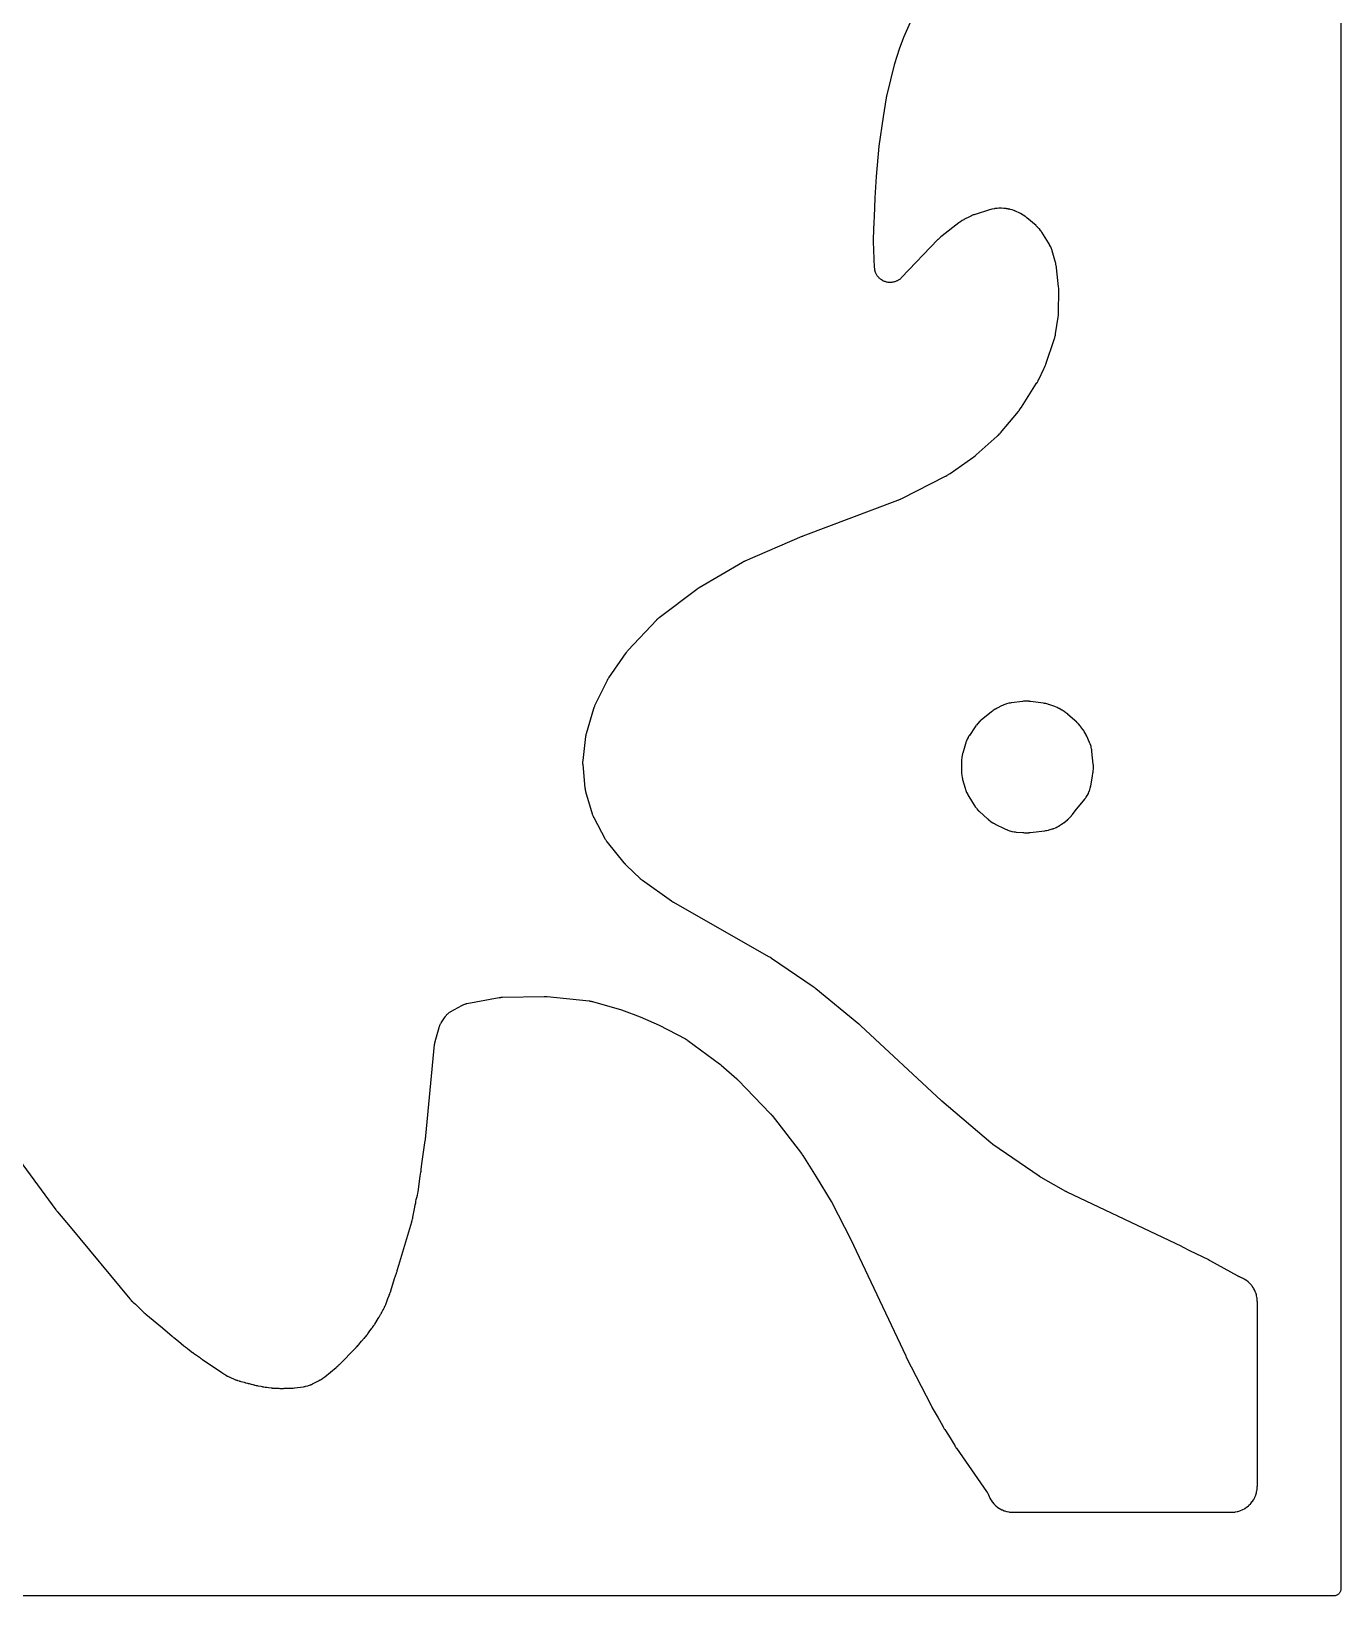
# Model space of a CAD drawing. Header units: millimetres. Extents: x 0 to 300, y 0 to 300.
# Drawn here: x 174.4 to 300, y -0.1 to 150 of the extents above; entities that cross this region are included whole.
import ezdxf

# ---------------------------------------------------------------- set-up
doc = ezdxf.new("R2010")
doc.units = ezdxf.units.MM
doc.layers.add('CUT', color=7, linetype='CONTINUOUS')

msp = doc.modelspace()

# ---------------------------------------------------------------- linework, layer by layer
at = {"layer": 'CUT'}
for points in [[(300.0266, 298.5625), (300.0266, 1.4375), (300.0266, 0.5522), (300.023, 0.4788), (300.0143, 0.4206), (300.0001, 0.3635), (299.9802, 0.3082), (299.9551, 0.255), (299.9249, 0.2046), (299.8898, 0.1573), (299.8503, 0.1137), (299.8068, 0.0743), (299.7595, 0.0392), (299.7091, 0.009), (299.6559, -0.0162), (299.6005, -0.036), (299.5435, -0.0503), (299.4853, -0.0589), (299.4119, -0.0625), (298.5266, -0.0625), (1.4375, -0.0625)], [(165.472, 52.3058), (176.7599, 36.954), (176.7601, 36.9538), (176.7651, 36.9471), (176.8001, 36.9008), (176.8056, 36.8937), (176.8501, 36.8367), (176.8556, 36.8298), (176.8613, 36.8227), (176.863, 36.8206), (176.901, 36.7733), (176.9073, 36.7655), (178.1204, 35.3055), (183.8379, 28.4217), (183.8461, 28.412), (183.9001, 28.3497), (183.9085, 28.3402), (183.9237, 28.3234), (183.9249, 28.322), (183.933, 28.3129), (183.965, 28.2774), (183.9818, 28.2596), (184.0929, 28.146), (184.1104, 28.1289), (184.1452, 28.0961), (184.1541, 28.0879), (184.2131, 28.0346), (184.2223, 28.0265), (184.3779, 27.8914), (185.1655, 27.1358), (185.1735, 27.1282), (185.2303, 27.0757), (185.2391, 27.0677), (185.3112, 27.0037), (185.32, 26.996), (185.3779, 26.9465), (185.3875, 26.9385), (186.9752, 25.6386), (187.9012, 24.8353), (187.9074, 24.83), (187.9509, 24.7933), (187.9577, 24.7877), (188.0126, 24.7428), (188.0193, 24.7374), (188.0631, 24.7025), (188.0704, 24.6968), (188.5137, 24.3551), (189.0456, 23.8998), (189.0571, 23.8902), (189.1329, 23.8286), (189.1446, 23.8192), (189.2416, 23.7443), (189.2537, 23.7352), (189.3324, 23.6775), (189.3446, 23.6687), (189.3455, 23.6682), (189.5871, 23.5001), (189.8724, 23.2665), (189.8829, 23.2581), (189.9515, 23.2044), (189.9622, 23.1963), (190.0498, 23.1308), (190.0606, 23.1229), (190.1316, 23.0724), (190.1426, 23.0647), (190.5263, 22.8041), (190.6132, 22.7371), (190.6206, 22.7315), (190.6725, 22.6928), (190.6806, 22.6869), (190.7461, 22.6397), (190.7541, 22.634), (190.8065, 22.5975), (190.8151, 22.5916), (192.6788, 21.342), (192.8776, 21.207), (192.8894, 21.1991), (192.9666, 21.1493), (192.9785, 21.1418), (193.0256, 21.113), (193.0501, 21.0988), (193.211, 21.0103), (193.2361, 20.9973), (193.2857, 20.973), (193.2985, 20.967), (193.3819, 20.9285), (193.3948, 20.9228), (194.0026, 20.6599), (194.0145, 20.6549), (194.0921, 20.6233), (194.1041, 20.6186), (194.1512, 20.6006), (194.1754, 20.5919), (194.3343, 20.5389), (194.3589, 20.5312), (194.4073, 20.5173), (194.4197, 20.5139), (194.5008, 20.4926), (194.5133, 20.4894), (194.816, 20.4165), (194.8224, 20.4142), (194.8986, 20.3879), (194.9104, 20.3839), (194.9565, 20.369), (194.9803, 20.3619), (195.1357, 20.3187), (195.1598, 20.3126), (195.207, 20.3016), (195.2191, 20.2989), (195.298, 20.2821), (195.3102, 20.2797), (195.4964, 20.2443), (195.6455, 20.1945), (195.6574, 20.1907), (195.7351, 20.1666), (195.7471, 20.163), (195.7942, 20.1494), (195.8184, 20.143), (195.9765, 20.1046), (196.0009, 20.0992), (196.0489, 20.0896), (196.0612, 20.0873), (196.1414, 20.0731), (196.1537, 20.071), (196.4295, 20.0279), (196.5262, 20.0047), (196.5367, 20.0022), (196.6103, 19.9859), (196.6213, 19.9835), (196.6698, 19.9737), (196.6933, 19.9695), (196.8399, 19.9458), (196.8626, 19.9426), (196.9021, 19.9378), (196.9129, 19.9366), (196.987, 19.9289), (196.9991, 19.9277), (197.1543, 19.9147), (197.4117, 19.8745), (197.4226, 19.8729), (197.4987, 19.8625), (197.5101, 19.861), (197.5601, 19.8551), (197.5843, 19.8528), (197.7352, 19.8411), (197.7585, 19.8398), (197.799, 19.8382), (197.81, 19.8379), (197.886, 19.8364), (197.8983, 19.8363), (198.0899, 19.8364), (198.1335, 19.8328), (198.1467, 19.8318), (198.2323, 19.8266), (198.2455, 19.8259), (198.297, 19.8239), (198.3234, 19.8234), (198.4949, 19.8242), (198.5213, 19.8249), (198.5728, 19.8274), (198.586, 19.8282), (198.6716, 19.8342), (198.6847, 19.8353), (198.7019, 19.8369), (199.1621, 19.8373), (199.1828, 19.8376), (199.3164, 19.8423), (199.337, 19.8434), (199.5044, 19.8551), (199.5249, 19.8568), (199.6579, 19.8707), (199.6784, 19.8732), (200.4855, 19.9854), (200.5015, 19.9878), (200.6053, 20.0051), (200.6212, 20.008), (200.6833, 20.0201), (200.7149, 20.0271), (200.916, 20.0776), (200.9779, 20.0967), (201.1724, 20.1686), (201.2025, 20.1807), (201.2605, 20.2057), (201.2753, 20.2124), (201.3707, 20.2567), (201.3853, 20.2637), (201.9384, 20.5391), (201.9533, 20.5468), (202.0497, 20.5982), (202.0644, 20.6063), (202.1214, 20.6388), (202.1501, 20.6562), (202.3335, 20.7747), (202.3612, 20.7938), (202.377, 20.8054), (202.3977, 20.8196), (202.4515, 20.8589), (202.4651, 20.8691), (202.5528, 20.9371), (202.5662, 20.9478), (203.63, 21.8221), (203.6303, 21.8224), (203.6423, 21.8325), (203.7192, 21.8991), (203.7309, 21.9095), (203.8251, 21.9956), (203.8365, 22.0063), (203.9098, 22.0769), (203.921, 22.0879), (205.5377, 23.727), (205.552, 23.7421), (205.5558, 23.7462), (205.5668, 23.7573), (205.5769, 23.7678), (205.6418, 23.8369), (205.6516, 23.8477), (205.731, 23.9364), (205.7406, 23.9474), (205.802, 24.0196), (205.8114, 24.0308), (206.0617, 24.3397), (206.3447, 24.637), (206.3554, 24.6486), (206.4243, 24.7249), (206.4347, 24.7367), (206.4749, 24.7836), (206.4948, 24.8082), (206.62, 24.971), (206.6386, 24.9966), (206.6735, 25.0474), (206.6823, 25.0606), (206.7383, 25.1468), (206.7468, 25.1601), (206.8096, 25.2626), (207.0713, 25.5855), (207.0726, 25.5872), (207.0792, 25.5955), (207.1251, 25.6542), (207.1318, 25.663), (207.1612, 25.702), (207.1749, 25.7211), (207.2584, 25.8416), (207.271, 25.8605), (207.2921, 25.8936), (207.2977, 25.9026), (207.3362, 25.9654), (207.3423, 25.9756), (207.6631, 26.523), (207.6668, 26.5279), (207.6766, 26.5415), (207.7392, 26.6306), (207.7486, 26.6444), (207.7846, 26.699), (207.8023, 26.7274), (207.9119, 26.9154), (207.928, 26.9448), (207.9577, 27.003), (207.9651, 27.018), (208.0119, 27.1163), (208.0153, 27.1237), (208.1652, 27.3796), (208.1727, 27.3927), (208.2199, 27.4781), (208.227, 27.4913), (208.2541, 27.5434), (208.2673, 27.5703), (208.2711, 27.5787), (208.2812, 27.5993), (208.3623, 27.7766), (208.3741, 27.8042), (208.3957, 27.8587), (208.4011, 27.8727), (208.4349, 27.9642), (208.4399, 27.9783), (208.5975, 28.4402), (208.7328, 28.7463), (208.7398, 28.7629), (208.7841, 28.8719), (208.7907, 28.8888), (208.8422, 29.0272), (208.8482, 29.0442), (208.8859, 29.1557), (208.8914, 29.1729), (209.2576, 30.3755), (209.4322, 30.8873), (209.4352, 30.8962), (209.4554, 30.9588), (209.4585, 30.9685), (209.4824, 31.047), (209.4852, 31.0565), (209.5031, 31.1188), (209.5059, 31.1291), (209.6439, 31.6439), (210.9096, 35.8004), (210.9146, 35.8178), (210.9456, 35.9317), (210.9501, 35.9493), (210.9846, 36.0933), (210.9885, 36.1111), (211.0125, 36.2266), (211.0159, 36.2444), (211.1866, 37.2125), (211.2377, 37.4207), (211.2407, 37.4337), (211.2595, 37.5186), (211.2623, 37.5317), (211.2835, 37.6387), (211.286, 37.6519), (211.301, 37.7375), (211.3032, 37.7507), (211.3339, 37.9523), (211.4084, 38.2305), (211.4129, 38.2483), (211.4403, 38.3646), (211.4442, 38.3825), (211.4741, 38.5294), (211.4775, 38.5475), (211.4976, 38.6652), (211.5005, 38.6833), (211.5005, 38.6834), (211.7115, 40.1891), (211.7795, 40.5748), (211.7809, 40.5834), (211.7906, 40.6433), (211.792, 40.6525), (211.8029, 40.7274), (211.8041, 40.7365), (211.8118, 40.7957), (211.813, 40.8055), (211.877, 41.3707), (212.1256, 43.1444), (212.1931, 43.5875), (212.1945, 43.597), (212.2035, 43.6632), (212.2048, 43.6734), (212.2146, 43.7562), (212.2158, 43.7662), (212.2224, 43.8317), (212.2234, 43.8424), (212.2234, 43.8426), (212.2296, 43.8869), (212.2304, 43.893), (212.236, 43.9357), (212.2368, 43.9423), (212.2431, 43.9956), (212.2438, 44.002), (212.2484, 44.0442), (212.2491, 44.0511), (213.086, 52.7965), (213.087, 52.8066), (213.0887, 52.8222), (213.0918, 52.848), (213.0965, 52.8825), (213.1012, 52.913), (213.1054, 52.9372), (213.1079, 52.951), (213.1088, 52.9562), (213.1149, 52.9859), (213.1296, 53.0519), (213.1393, 53.0912), (213.1429, 53.1044), (213.1456, 53.1142), (213.5251, 54.4567), (213.5282, 54.4676), (213.5326, 54.4822), (213.5465, 54.5252), (213.5641, 54.5753), (213.5933, 54.648), (213.6245, 54.717), (213.6603, 54.7875), (213.6872, 54.8354), (213.7108, 54.8748), (213.7188, 54.8874), (213.7249, 54.8969), (214.0957, 55.4669), (214.1207, 55.5033), (214.168, 55.5687), (214.2202, 55.634), (214.2413, 55.6581), (214.3027, 55.7215), (214.3455, 55.7616), (214.4127, 55.8187), (214.4593, 55.8544), (214.5318, 55.9046), (214.6004, 55.9473), (214.6384, 55.9697), (215.7012, 56.561), (215.7119, 56.5669), (215.7264, 56.5747), (215.7698, 56.5966), (215.8215, 56.6209), (215.8993, 56.6532), (215.9761, 56.6809), (216.0574, 56.706), (216.1145, 56.7207), (216.1627, 56.7317), (216.1785, 56.7349), (216.1904, 56.7372), (219.2966, 57.3133), (219.3057, 57.3149), (219.3198, 57.3174), (219.3432, 57.3212), (219.3745, 57.3258), (219.4025, 57.3295), (219.4247, 57.3321), (219.4374, 57.3335), (219.4421, 57.3339), (219.4697, 57.3363), (219.5311, 57.3407), (219.568, 57.3425), (219.5804, 57.3429), (219.5897, 57.3431), (223.5985, 57.4206), (223.6124, 57.4208), (223.6447, 57.4209), (223.6586, 57.4209), (223.6755, 57.4207), (223.6894, 57.4204), (223.7217, 57.4196), (223.7356, 57.4191), (223.7515, 57.4184), (223.7653, 57.4177), (223.7976, 57.4158), (223.8114, 57.4149), (223.8283, 57.4137), (223.8421, 57.4126), (223.8743, 57.4097), (223.8881, 57.4084), (227.9208, 56.988), (227.9232, 56.9877), (227.9362, 56.9862), (227.9523, 56.9843), (227.9704, 56.9819), (228.0037, 56.9771), (228.0332, 56.9724), (228.0566, 56.9683), (228.0699, 56.9658), (228.0748, 56.9648), (228.1036, 56.9588), (228.1672, 56.9443), (228.2052, 56.9348), (228.2179, 56.9313), (228.2273, 56.9287), (231.0176, 56.1329), (231.8009, 55.8466), (232.1407, 55.7225), (232.5577, 55.5701), (232.8262, 55.472), (234.6305, 54.6731), (237.1499, 53.3408), (237.1559, 53.3376), (237.1697, 53.3301), (237.1723, 53.3287), (237.1988, 53.3138), (237.2515, 53.2828), (237.2694, 53.2719), (237.2938, 53.256), (237.3577, 53.2126), (237.3848, 53.1935), (240.4352, 50.9515), (240.4429, 50.9458), (240.4612, 50.932), (240.4691, 50.926), (240.4786, 50.9187), (240.4864, 50.9127), (240.5044, 50.8985), (240.5121, 50.8924), (240.5209, 50.8853), (240.5285, 50.8791), (240.5463, 50.8645), (240.5538, 50.8582), (240.563, 50.8505), (240.5705, 50.8441), (240.5879, 50.8291), (240.5953, 50.8227), (242.0839, 49.5137), (242.0907, 49.5076), (242.1065, 49.4934), (242.1133, 49.4873), (242.1215, 49.4798), (242.1282, 49.4736), (242.1283, 49.4734), (242.1324, 49.4696), (242.1401, 49.4623), (242.1467, 49.4559), (242.162, 49.441), (242.1685, 49.4346), (242.1765, 49.4267), (242.1829, 49.4202), (242.198, 49.405), (242.2044, 49.3984), (245.2949, 46.201), (245.3036, 46.1918), (245.3238, 46.1703), (245.3324, 46.1611), (245.3428, 46.1497), (245.3512, 46.1403), (245.3708, 46.1182), (245.3791, 46.1087), (245.3886, 46.0977), (245.3968, 46.0881), (245.4158, 46.0655), (245.4238, 46.0558), (245.4336, 46.0438), (245.4415, 46.034), (245.4598, 46.0109), (245.4676, 46.0009), (248.2807, 42.3465), (248.2874, 42.3376), (248.3031, 42.3167), (248.3098, 42.3077), (248.3178, 42.2967), (248.3244, 42.2876), (248.3395, 42.2664), (248.3459, 42.2572), (248.3533, 42.2466), (248.3596, 42.2374), (248.3742, 42.2158), (248.3804, 42.2065), (248.3879, 42.1951), (248.394, 42.1857), (248.408, 42.1637), (248.414, 42.1542), (249.6865, 40.1093), (251.1504, 37.7548), (251.1553, 37.7469), (251.1666, 37.7283), (251.1714, 37.7203), (251.1771, 37.7106), (251.1818, 37.7026), (251.1927, 37.6839), (251.1973, 37.6758), (251.2026, 37.6665), (251.2071, 37.6584), (251.2176, 37.6394), (251.222, 37.6313), (251.2274, 37.6213), (251.2318, 37.6131), (251.2419, 37.5939), (251.2461, 37.5856), (252.9991, 34.1657), (258.2929, 22.9395), (258.2948, 22.9354), (258.3085, 22.9069), (258.3106, 22.9025), (258.328, 22.8671), (258.3301, 22.8628), (258.3441, 22.835), (258.3464, 22.8305), (260.7272, 18.1758), (260.7313, 18.1679), (260.76, 18.1138), (260.7645, 18.1055), (260.8013, 18.0386), (260.8058, 18.0305), (260.8357, 17.9781), (260.8407, 17.9696), (261.4125, 17.0051), (261.8089, 16.2519), (261.817, 16.2369), (261.8712, 16.1406), (261.8798, 16.1259), (261.9513, 16.007), (261.9602, 15.9926), (262.0198, 15.8995), (262.0292, 15.8853), (262.3942, 15.3493), (262.9972, 14.3322), (263.0026, 14.3232), (263.0409, 14.261), (263.0469, 14.2515), (263.0961, 14.175), (263.1022, 14.1658), (263.1422, 14.106), (263.1488, 14.0963), (266.0522, 9.9375), (266.0585, 9.9283), (266.067, 9.9159), (266.0911, 9.8784), (266.1184, 9.8337), (266.1557, 9.7661), (266.1948, 9.6875), (266.2185, 9.636), (266.2232, 9.6247), (266.2274, 9.6146), (266.2298, 9.6088), (266.2354, 9.5954), (266.2376, 9.5903), (266.2463, 9.5696), (266.2544, 9.5496), (266.2605, 9.5348), (266.272, 9.5083), (266.2745, 9.5029), (266.2767, 9.4974), (266.2874, 9.4743), (266.3361, 9.362), (266.3617, 9.3099), (266.4507, 9.1493), (266.4812, 9.0999), (266.5853, 8.9487), (266.6205, 8.9025), (266.7387, 8.7621), (266.7782, 8.7195), (266.9094, 8.5911), (266.9528, 8.5525), (267.0958, 8.4374), (267.1428, 8.4033), (267.2962, 8.3025), (267.3463, 8.2731), (267.5087, 8.1876), (267.5614, 8.1631), (267.7314, 8.0938), (267.7861, 8.0745), (267.962, 8.0219), (268.0184, 8.008), (268.1985, 7.9727), (268.256, 7.9643), (268.4412, 7.9463), (268.4702, 7.9442), (268.5268, 7.9414), (268.5413, 7.9409), (268.6357, 7.9386), (268.6502, 7.9385), (268.6795, 7.9385), (289.464, 7.9385), (289.4787, 7.9386), (289.5744, 7.941), (289.5891, 7.9415), (289.6465, 7.9444), (289.6759, 7.9465), (289.8637, 7.965), (289.922, 7.9737), (290.1045, 8.01), (290.1617, 8.0243), (290.3398, 8.0783), (290.3952, 8.0982), (290.5672, 8.1694), (290.6204, 8.1946), (290.7846, 8.2823), (290.8351, 8.3126), (290.9899, 8.416), (291.0372, 8.4511), (291.1811, 8.5692), (291.2247, 8.6087), (291.3563, 8.7403), (291.3959, 8.784), (291.514, 8.9279), (291.549, 8.9752), (291.6525, 9.1299), (291.6827, 9.1804), (291.7705, 9.3446), (291.7957, 9.3978), (291.8669, 9.5698), (291.8867, 9.6253), (291.9408, 9.8034), (291.9551, 9.8605), (291.9914, 10.0431), (292, 10.1013), (292.0185, 10.2891), (292.0207, 10.3185), (292.0235, 10.3759), (292.0241, 10.3907), (292.0264, 10.4863), (292.0266, 10.5011), (292.0266, 28.0175), (292.0266, 28.0798), (292.0264, 28.095), (292.0239, 28.1934), (292.0233, 28.2085), (292.0204, 28.2676), (292.0181, 28.2978), (291.9985, 28.4909), (291.9894, 28.5508), (291.951, 28.7383), (291.9358, 28.797), (291.8787, 28.9797), (291.8577, 29.0365), (291.7825, 29.2125), (291.7559, 29.267), (291.6633, 29.4345), (291.6314, 29.486), (291.5223, 29.6434), (291.4854, 29.6913), (291.3611, 29.8369), (291.3194, 29.8809), (291.1811, 30.0132), (291.1352, 30.0528), (290.9842, 30.1705), (290.9346, 30.2053), (290.7725, 30.3071), (290.7197, 30.3367), (290.5458, 30.4229), (290.5183, 30.4356), (290.4587, 30.4615), (290.4505, 30.465), (290.3929, 30.489), (290.3846, 30.4924), (290.3528, 30.505), (290.3412, 30.5098), (290.3109, 30.5223), (290.298, 30.5278), (290.2916, 30.5306), (290.2612, 30.5444), (290.1942, 30.5765), (290.1545, 30.5967), (290.1413, 30.6039), (290.1315, 30.6092), (287.571, 32.0349), (287.5634, 32.0391), (287.5102, 32.0677), (287.502, 32.072), (287.4352, 32.1066), (287.4271, 32.1108), (287.3739, 32.1373), (287.3651, 32.1416), (285.5556, 33.0082), (284.9372, 33.3409), (284.931, 33.3442), (284.8874, 33.3669), (284.8807, 33.3704), (284.826, 33.3981), (284.8194, 33.4015), (284.7759, 33.4228), (284.7687, 33.4263), (273.792, 38.6419), (273.7861, 38.6447), (273.7722, 38.6514), (273.7663, 38.6543), (273.7522, 38.6613), (273.7449, 38.6649), (273.7281, 38.6734), (273.7208, 38.6771), (273.7125, 38.6814), (273.7053, 38.6852), (273.6885, 38.694), (273.6814, 38.6978), (273.6777, 38.6998), (273.6693, 38.7044), (273.6497, 38.7153), (273.6413, 38.7199), (271.2762, 40.0603), (271.2676, 40.0652), (271.2477, 40.0768), (271.2392, 40.0818), (271.229, 40.0879), (271.2206, 40.0929), (271.2011, 40.1049), (271.1927, 40.11), (271.1831, 40.116), (271.1748, 40.1213), (271.1555, 40.1337), (271.1473, 40.139), (271.1372, 40.1456), (271.129, 40.1511), (271.11, 40.1639), (271.1019, 40.1694), (266.6539, 43.2324), (266.6445, 43.2389), (266.6228, 43.2544), (266.6135, 43.261), (266.6022, 43.2692), (266.593, 43.276), (266.5716, 43.292), (266.5625, 43.2989), (266.552, 43.3069), (266.543, 43.3139), (266.522, 43.3304), (266.5131, 43.3375), (266.5022, 43.3463), (266.4934, 43.3535), (266.4728, 43.3705), (266.4641, 43.3779), (261.7596, 47.3782), (261.7493, 47.3871), (261.7386, 47.3964), (261.735, 47.3995), (261.7263, 47.4071), (261.7226, 47.4104), (261.7183, 47.4142), (261.7146, 47.4175), (261.7059, 47.4252), (261.7027, 47.4281), (261.6958, 47.4344), (261.6859, 47.4434), (261.6816, 47.4474), (253.9713, 54.6127), (253.965, 54.6185), (253.9207, 54.6586), (253.9138, 54.6647), (253.8577, 54.7137), (253.8509, 54.7197), (253.806, 54.7578), (253.7986, 54.764), (249.6814, 58.1479), (249.6709, 58.1563), (249.6023, 58.2102), (249.5917, 58.2184), (249.504, 58.2841), (249.4932, 58.292), (249.4222, 58.3428), (249.4112, 58.3504), (245.4213, 61.0709), (245.4111, 61.0777), (245.3444, 61.1213), (245.334, 61.1279), (245.2491, 61.1809), (245.2386, 61.1872), (245.1701, 61.228), (245.1595, 61.2342), (236.0312, 66.4204), (236.0213, 66.4261), (235.9984, 66.4395), (235.9886, 66.4454), (235.9766, 66.4525), (235.9669, 66.4585), (235.9443, 66.4725), (235.9346, 66.4786), (235.9235, 66.4857), (235.9139, 66.4919), (235.8916, 66.5065), (235.8821, 66.5128), (235.8705, 66.5206), (235.8611, 66.527), (235.8392, 66.5422), (235.8298, 66.5487), (233.0474, 68.5273), (233.0419, 68.5312), (233.029, 68.5405), (233.0266, 68.5423), (233.002, 68.5608), (232.9533, 68.5988), (232.9368, 68.6121), (232.9145, 68.6314), (232.8563, 68.6834), (232.8318, 68.7062), (231.4785, 70.0107), (231.4686, 70.0204), (231.4456, 70.0433), (231.4358, 70.0532), (231.4242, 70.0651), (231.4147, 70.075), (231.3926, 70.0983), (231.3833, 70.1084), (231.3725, 70.1201), (231.3633, 70.1303), (231.3419, 70.1544), (231.3328, 70.1648), (231.3218, 70.1775), (231.3129, 70.188), (231.2922, 70.2127), (231.2834, 70.2234), (229.6756, 72.2079), (229.669, 72.2162), (229.6587, 72.2291), (229.6421, 72.2508), (229.6203, 72.2801), (229.6014, 72.3066), (229.5868, 72.3278), (229.5786, 72.34), (229.5755, 72.3446), (229.5583, 72.3715), (229.5212, 72.432), (229.4998, 72.4687), (229.4928, 72.4813), (229.4878, 72.4907), (228.3863, 74.5473), (228.3808, 74.5576), (228.3736, 74.5716), (228.3532, 74.6135), (228.321, 74.6843), (228.3073, 74.7159), (228.2949, 74.748), (228.2683, 74.8211), (228.2535, 74.8653), (228.2489, 74.8804), (228.2455, 74.8916), (227.6111, 77.0625), (227.6081, 77.0728), (227.6037, 77.0886), (227.5968, 77.115), (227.588, 77.1504), (227.5808, 77.182), (227.5755, 77.2072), (227.5726, 77.2216), (227.5716, 77.227), (227.5662, 77.2583), (227.5552, 77.3284), (227.5497, 77.3705), (227.5482, 77.3847), (227.5471, 77.3953), (227.3295, 79.6666), (227.3285, 79.6784), (227.3271, 79.6944), (227.3245, 79.7418), (227.3221, 79.821), (227.3218, 79.856), (227.3228, 79.891), (227.3268, 79.9702), (227.3304, 80.0175), (227.332, 80.0335), (227.3333, 80.0453), (227.6014, 82.3528), (227.6026, 82.3623), (227.6045, 82.3771), (227.6079, 82.4015), (227.613, 82.4342), (227.618, 82.4631), (227.6223, 82.486), (227.6248, 82.4991), (227.6258, 82.5039), (227.632, 82.5321), (227.6469, 82.5945), (227.6565, 82.6317), (227.6601, 82.6442), (227.6628, 82.6535), (228.3642, 85.0334), (228.3669, 85.0424), (228.3712, 85.0565), (228.3786, 85.0796), (228.389, 85.1106), (228.3987, 85.1378), (228.4067, 85.1594), (228.4114, 85.1717), (228.4131, 85.1762), (228.4239, 85.2026), (228.4487, 85.2608), (228.4642, 85.2953), (228.4698, 85.3069), (228.4739, 85.3155), (229.664, 87.7469), (229.6671, 87.753), (229.6742, 87.7673), (229.6755, 87.7699), (229.6899, 87.7973), (229.7196, 87.8516), (229.7301, 87.8701), (229.7455, 87.8954), (229.7876, 87.9614), (229.8062, 87.9894), (231.455, 90.3757), (231.4589, 90.3812), (231.468, 90.3942), (231.4697, 90.3966), (231.4877, 90.4212), (231.5248, 90.47), (231.5377, 90.4866), (231.5565, 90.509), (231.6073, 90.5675), (231.6296, 90.5922), (234.3975, 93.5479), (234.4041, 93.555), (234.4146, 93.5659), (234.432, 93.5836), (234.4555, 93.6068), (234.4768, 93.6272), (234.494, 93.6431), (234.5039, 93.6522), (234.5076, 93.6555), (234.5295, 93.6745), (234.5788, 93.7161), (234.6089, 93.7404), (234.6193, 93.7483), (234.6269, 93.7542), (238.2495, 96.4868), (238.26, 96.4946), (238.2846, 96.5127), (238.2952, 96.5203), (238.3083, 96.5296), (238.319, 96.5371), (238.3441, 96.5544), (238.355, 96.5617), (238.3675, 96.5701), (238.3784, 96.5772), (238.4041, 96.5938), (238.4151, 96.6008), (238.4287, 96.6093), (238.4398, 96.6162), (238.4659, 96.632), (238.4772, 96.6387), (242.6264, 99.0694), (242.6383, 99.0763), (242.6664, 99.0922), (242.6784, 99.0989), (242.6932, 99.1069), (242.7054, 99.1134), (242.7339, 99.1284), (242.7461, 99.1347), (242.7603, 99.1419), (242.7726, 99.148), (242.8016, 99.1621), (242.8141, 99.1681), (242.8293, 99.1752), (242.8419, 99.181), (242.8712, 99.1942), (242.8839, 99.1998), (248.3525, 101.5587), (248.3658, 101.5644), (248.3797, 101.5702), (248.3843, 101.5722), (248.3957, 101.5768), (248.4006, 101.5788), (248.4062, 101.5811), (248.4111, 101.5831), (248.4225, 101.5877), (248.4268, 101.5894), (248.4361, 101.593), (248.4494, 101.5981), (248.4552, 101.6003), (257.5377, 105.023), (257.5531, 105.029), (257.6529, 105.0698), (257.6682, 105.0763), (257.792, 105.1309), (257.8071, 105.1379), (257.9045, 105.1841), (257.9193, 105.1914), (262.1082, 107.3244), (262.1267, 107.3342), (262.2456, 107.4), (262.2637, 107.4105), (262.4099, 107.4983), (262.4277, 107.5093), (262.5417, 107.5833), (262.559, 107.595), (264.7166, 109.1044), (264.7304, 109.1144), (264.8196, 109.1806), (264.8331, 109.191), (264.9426, 109.2773), (264.9559, 109.288), (265.0411, 109.3592), (265.0541, 109.3704), (267.066, 111.1507), (267.0741, 111.1579), (267.1296, 111.2088), (267.1378, 111.2165), (267.1736, 111.2506), (267.1905, 111.2674), (267.2938, 111.3739), (267.3095, 111.3907), (267.336, 111.4202), (267.3432, 111.4283), (267.392, 111.4846), (267.3998, 111.4939), (269.1045, 113.5439), (269.1166, 113.5591), (269.1939, 113.6584), (269.2055, 113.6738), (269.2984, 113.8015), (269.3096, 113.8173), (269.3803, 113.9214), (269.3909, 113.9376), (270.8482, 116.2389), (270.8568, 116.2529), (270.9113, 116.3444), (270.9195, 116.3585), (270.9847, 116.4752), (270.9925, 116.4896), (271.0419, 116.5839), (271.0493, 116.5985), (271.5486, 117.6183), (271.5567, 117.6354), (271.6072, 117.7475), (271.6147, 117.7649), (271.6737, 117.9075), (271.6807, 117.9251), (271.7241, 118.0402), (271.7305, 118.058), (272.5435, 120.4384), (272.5477, 120.4512), (272.5741, 120.5345), (272.578, 120.5474), (272.5927, 120.5979), (272.5997, 120.6239), (272.6411, 120.7937), (272.6469, 120.82), (272.6571, 120.8716), (272.6596, 120.8848), (272.6745, 120.971), (272.6767, 120.9842), (272.9183, 122.5861), (272.921, 122.6068), (272.9366, 122.7416), (272.9386, 122.7624), (272.9522, 122.932), (272.9535, 122.9529), (272.9597, 123.0884), (272.9603, 123.1093), (272.9806, 125.0507), (272.9805, 125.0685), (272.9783, 125.1841), (272.9777, 125.2019), (272.9706, 125.3468), (272.9695, 125.3645), (272.9604, 125.4798), (272.9588, 125.4975), (272.763, 127.3009), (272.7614, 127.3139), (272.7504, 127.3983), (272.7486, 127.4113), (272.7408, 127.4619), (272.7363, 127.4877), (272.7032, 127.6547), (272.6976, 127.6803), (272.6854, 127.7301), (272.6822, 127.7428), (272.6602, 127.825), (272.6567, 127.8377), (272.333, 128.9513), (272.3289, 128.9649), (272.301, 129.0531), (272.2965, 129.0666), (272.2785, 129.1192), (272.2686, 129.1459), (272.2014, 129.3154), (272.1779, 129.3672), (272.0949, 129.5296), (272.0813, 129.5546), (272.0537, 129.6029), (272.0465, 129.6151), (271.9987, 129.6943), (271.9912, 129.7064), (271.3471, 130.7169), (271.3391, 130.729), (271.2865, 130.8074), (271.2782, 130.8193), (271.2455, 130.8656), (271.2281, 130.8889), (271.1134, 131.0355), (271.0754, 131.0794), (270.947, 131.2142), (270.9264, 131.2348), (270.8854, 131.2739), (270.8747, 131.2838), (270.8048, 131.3472), (270.794, 131.3569), (269.9253, 132.1078), (269.9144, 132.117), (269.8428, 132.176), (269.8317, 132.1849), (269.7879, 132.2193), (269.765, 132.2364), (269.6159, 132.3423), (269.5679, 132.3731), (269.4094, 132.4644), (269.3843, 132.478), (269.3348, 132.5035), (269.322, 132.5099), (269.2385, 132.5503), (269.2256, 132.5564), (268.8339, 132.7348), (268.8222, 132.74), (268.7457, 132.7729), (268.7339, 132.7778), (268.6875, 132.7966), (268.6635, 132.8057), (268.5088, 132.8608), (268.4599, 132.8759), (268.3011, 132.9176), (268.2762, 132.9236), (268.2272, 132.9342), (268.2147, 132.9368), (268.133, 132.9527), (268.1204, 132.955), (267.9523, 132.9841), (267.9349, 132.9868), (267.8216, 133.003), (267.8041, 133.0053), (267.7358, 133.013), (267.7007, 133.0159), (267.4722, 133.0282), (267.437, 133.0291), (267.3683, 133.0287), (267.3507, 133.0284), (267.2363, 133.0245), (267.2187, 133.0236), (267.0668, 133.0139), (267.0487, 133.0125), (266.9308, 133.0014), (266.9127, 132.9994), (266.8421, 132.9906), (266.8061, 132.9849), (266.5735, 132.9414), (266.5379, 132.9336), (266.469, 132.9163), (266.4514, 132.9116), (266.3375, 132.8793), (266.32, 132.874), (264.9484, 132.4397), (264.9364, 132.4357), (264.8591, 132.4094), (264.8472, 132.4053), (264.8011, 132.3885), (264.7776, 132.3794), (264.6266, 132.3173), (264.6036, 132.3072), (264.559, 132.2866), (264.5476, 132.2813), (264.4742, 132.2455), (264.463, 132.2399), (263.8667, 131.9338), (263.8543, 131.9273), (263.7746, 131.8839), (263.7624, 131.8771), (263.7151, 131.85), (263.6912, 131.8355), (263.5382, 131.7381), (263.515, 131.7225), (263.4705, 131.6911), (263.4591, 131.6829), (263.3862, 131.6289), (263.3751, 131.6205), (261.7944, 130.3927), (261.7773, 130.3788), (261.6674, 130.2868), (261.6507, 130.2723), (261.5172, 130.1519), (261.5011, 130.1368), (261.3983, 130.037), (261.3827, 130.0213), (257.8997, 126.3807), (257.8687, 126.3499), (257.8106, 126.2947), (257.7443, 126.2377), (257.6984, 126.202), (257.6269, 126.1517), (257.5777, 126.1205), (257.5017, 126.0774), (257.4497, 126.0512), (257.3698, 126.0156), (257.3156, 125.9946), (257.2326, 125.9669), (257.1766, 125.9513), (257.0914, 125.9318), (257.0341, 125.9216), (256.9474, 125.9105), (256.8893, 125.906), (256.802, 125.9033), (256.7438, 125.9044), (256.6565, 125.9103), (256.5987, 125.917), (256.5125, 125.9313), (256.4556, 125.9436), (256.3712, 125.9662), (256.3157, 125.984), (256.2339, 126.0147), (256.1804, 126.0377), (256.1019, 126.0762), (256.051, 126.1044), (255.9766, 126.1503), (255.9286, 126.1832), (255.8591, 126.2362), (255.8145, 126.2736), (255.7504, 126.333), (255.7097, 126.3746), (255.6516, 126.44), (255.6151, 126.4854), (255.5637, 126.556), (255.5318, 126.6047), (255.4875, 126.6801), (255.4604, 126.7316), (255.4236, 126.8109), (255.4017, 126.8648), (255.3728, 126.9473), (255.3562, 127.0031), (255.3354, 127.088), (255.3243, 127.1452), (255.3119, 127.2317), (255.3043, 127.3114), (255.3013, 127.355), (255.1878, 129.8318), (255.2387, 131.1377), (255.2532, 131.5099), (255.2608, 131.7036), (255.2807, 132.2128), (255.3744, 134.0403), (255.4793, 136.0859), (255.7456, 138.9808), (256.1485, 141.7914), (256.4405, 143.6068), (256.4417, 143.6139), (256.4444, 143.6303), (256.4456, 143.6373), (256.4486, 143.654), (256.4502, 143.6626), (256.4539, 143.6827), (256.4556, 143.6912), (256.4575, 143.7011), (256.4593, 143.7097), (256.4634, 143.7298), (256.4652, 143.7383), (256.4662, 143.7427), (256.4685, 143.7528), (256.4739, 143.7764), (256.4762, 143.7865), (257.2336, 146.9178), (257.709, 148.3285), (258.0991, 149.4308), (258.9958, 151.4367)]]:
    msp.add_lwpolyline(points, dxfattribs=at)
msp.add_lwpolyline([(263.6404, 79.9369), (263.6403, 79.9227), (263.6434, 79.0218), (263.6435, 79.0202), (263.6437, 79.0068), (263.6459, 78.9191), (263.6464, 78.9057), (263.649, 78.853), (263.6509, 78.8261), (263.667, 78.654), (263.6745, 78.6006), (263.706, 78.4306), (263.7115, 78.4042), (263.7234, 78.3529), (263.7266, 78.3398), (263.7484, 78.2549), (263.7519, 78.2419), (263.9909, 77.3891), (263.9949, 77.3755), (264.0217, 77.2877), (264.026, 77.2742), (264.0434, 77.2219), (264.0443, 77.2194), (264.0537, 77.1913), (264.0634, 77.1644), (264.1296, 76.9934), (264.1528, 76.9411), (264.235, 76.7772), (264.2484, 76.752), (264.2758, 76.7033), (264.283, 76.6909), (264.3305, 76.611), (264.338, 76.5988), (264.8561, 75.773), (264.8635, 75.7616), (264.912, 75.688), (264.9196, 75.6768), (264.9498, 75.6332), (264.9657, 75.6113), (265.071, 75.4729), (265.1058, 75.4313), (265.2232, 75.3031), (265.242, 75.2835), (265.2795, 75.246), (265.2892, 75.2366), (265.353, 75.1757), (265.3629, 75.1665), (265.368, 75.1618), (266.1461, 74.4526), (266.1473, 74.4515), (266.1578, 74.4422), (266.2264, 74.3825), (266.2371, 74.3734), (266.2792, 74.3385), (266.3012, 74.3212), (266.4445, 74.2132), (266.4907, 74.1816), (266.6434, 74.0874), (266.6676, 74.0733), (266.7155, 74.0468), (266.7278, 74.0402), (266.8084, 73.9979), (266.8209, 73.9916), (267.8642, 73.4758), (267.8766, 73.4699), (267.9579, 73.432), (267.9704, 73.4263), (268.0198, 73.4047), (268.0453, 73.3942), (268.0494, 73.3926), (268.073, 73.383), (268.2422, 73.3186), (268.2958, 73.301), (268.468, 73.2534), (268.523, 73.2409), (268.7013, 73.2093), (268.7292, 73.205), (268.7839, 73.1979), (268.798, 73.1963), (268.8893, 73.1867), (268.9033, 73.1854), (269.5386, 73.1335), (269.5593, 73.1316), (269.5753, 73.1304), (269.6793, 73.1237), (269.6953, 73.1228), (269.7578, 73.1205), (269.7899, 73.1201), (269.9981, 73.1234), (270.0301, 73.1248), (270.0925, 73.1291), (270.1085, 73.1304), (270.2122, 73.1404), (270.2281, 73.1421), (271.623, 73.3139), (271.636, 73.3157), (271.7203, 73.3279), (271.7333, 73.33), (271.7838, 73.3384), (271.8096, 73.3433), (271.9763, 73.3789), (272.0018, 73.3849), (272.0515, 73.3978), (272.0641, 73.4012), (272.1462, 73.4244), (272.1587, 73.4281), (272.3347, 73.4821), (272.3474, 73.4861), (272.4294, 73.5132), (272.442, 73.5176), (272.4909, 73.535), (272.5158, 73.5444), (272.6736, 73.6086), (272.7219, 73.6308), (272.8137, 73.6779), (272.8443, 73.693), (272.8596, 73.7008), (272.9584, 73.753), (272.9735, 73.7612), (273.0318, 73.7942), (273.0612, 73.8119), (273.2489, 73.9327), (273.2772, 73.9521), (273.3314, 73.9915), (273.3452, 74.0018), (273.4335, 74.0701), (273.447, 74.0808), (273.807, 74.3757), (273.8193, 74.3861), (273.8989, 74.455), (273.911, 74.4657), (273.9577, 74.5084), (273.981, 74.5308), (274.1284, 74.6809), (274.1505, 74.7046), (274.1923, 74.752), (274.2028, 74.7643), (274.2702, 74.8451), (274.2805, 74.8577), (274.5622, 75.2144), (275.4676, 76.3479), (275.4768, 76.3597), (275.5352, 76.4366), (275.544, 76.4486), (275.5779, 76.4957), (275.5947, 76.5202), (275.6983, 76.6801), (275.7281, 76.7315), (275.8142, 76.8985), (275.8351, 76.9445), (275.8352, 76.9449), (275.8362, 76.9471), (275.8387, 76.9526), (275.8391, 76.9535), (275.8596, 76.9995), (275.9278, 77.1757), (275.9466, 77.2324), (275.9977, 77.417), (276.0049, 77.446), (276.0177, 77.503), (276.0208, 77.5176), (276.0396, 77.6129), (276.0423, 77.6276), (276.1994, 78.5414), (276.2586, 78.8693), (276.261, 78.8834), (276.2752, 78.9749), (276.2773, 78.989), (276.2845, 79.0441), (276.2876, 79.0725), (276.3028, 79.2544), (276.3049, 79.3114), (276.3028, 79.494), (276.3018, 79.5225), (276.2985, 79.578), (276.2975, 79.5922), (276.2898, 79.6845), (276.2885, 79.6987), (276.159, 80.9106), (276.1571, 80.9261), (276.1438, 81.0264), (276.1415, 81.0418), (276.1319, 81.1018), (276.1262, 81.1324), (276.0846, 81.3276), (276.0684, 81.3877), (276.0068, 81.5775), (275.9964, 81.6068), (275.9747, 81.6636), (275.9689, 81.6781), (275.9302, 81.7716), (275.9241, 81.7859), (275.6586, 82.3838), (275.6521, 82.398), (275.6087, 82.4893), (275.6018, 82.5033), (275.5743, 82.5574), (275.5595, 82.5848), (275.4588, 82.7601), (275.4426, 82.7866), (275.4096, 82.8377), (275.401, 82.8506), (275.3439, 82.9341), (275.335, 82.9469), (275.1318, 83.2283), (275.1224, 83.241), (275.0602, 83.3224), (275.0505, 83.3348), (275.0119, 83.3828), (274.9915, 83.4068), (274.8548, 83.5594), (274.8332, 83.5823), (274.7898, 83.6259), (274.7785, 83.6369), (274.7043, 83.7076), (274.6928, 83.7184), (273.8603, 84.4712), (273.8586, 84.4727), (273.8457, 84.484), (273.7611, 84.5562), (273.7479, 84.5672), (273.6959, 84.6091), (273.6686, 84.6298), (273.4878, 84.7592), (273.4593, 84.7783), (273.4029, 84.814), (273.3883, 84.8229), (273.2926, 84.8797), (273.2777, 84.8882), (273.0056, 85.0393), (272.9946, 85.0453), (272.923, 85.0831), (272.912, 85.0888), (272.8685, 85.1107), (272.8641, 85.1127), (272.8431, 85.1232), (272.8203, 85.134), (272.6706, 85.2011), (272.6474, 85.2109), (272.6016, 85.2292), (272.5898, 85.2337), (272.513, 85.2625), (272.5011, 85.2668), (272.1217, 85.3998), (272.1073, 85.4046), (272.0129, 85.435), (271.9983, 85.4395), (271.9412, 85.4564), (271.9117, 85.4642), (271.719, 85.5105), (271.6891, 85.5168), (271.6306, 85.5278), (271.6156, 85.5304), (271.5177, 85.5461), (271.5026, 85.5483), (271.4968, 85.5491), (270.2545, 85.7162), (270.2414, 85.7178), (270.1565, 85.7273), (270.1434, 85.7287), (270.0922, 85.7333), (270.0659, 85.7351), (269.8975, 85.7428), (269.8449, 85.7429), (269.6764, 85.7359), (269.6501, 85.7342), (269.5989, 85.7298), (269.5858, 85.7286), (269.5008, 85.7194), (269.4878, 85.7179), (268.4244, 85.5795), (268.4076, 85.5771), (268.2981, 85.5596), (268.2813, 85.5567), (268.2159, 85.5444), (268.1825, 85.5371), (267.9705, 85.4845), (267.9053, 85.4644), (267.7005, 85.388), (267.6689, 85.3752), (267.608, 85.3485), (267.5925, 85.3414), (267.4923, 85.294), (267.477, 85.2864), (267.0653, 85.077), (267.0512, 85.0696), (266.9601, 85.0202), (266.9462, 85.0124), (266.8923, 84.9813), (266.8651, 84.9646), (266.6915, 84.8516), (266.6652, 84.8336), (266.615, 84.7969), (266.6022, 84.7873), (266.5201, 84.7241), (266.5076, 84.7142), (265.5333, 83.9211), (265.5219, 83.9116), (265.4489, 83.8491), (265.4377, 83.8394), (265.3948, 83.8007), (265.3733, 83.7804), (265.2388, 83.6469), (265.1989, 83.6032), (265.0782, 83.457), (265.0599, 83.4338), (265.0254, 83.3875), (265.0167, 83.3755), (264.9611, 83.2971), (264.9527, 83.2849), (264.3947, 82.4548), (264.3862, 82.4418), (264.3321, 82.3566), (264.324, 82.3434), (264.2928, 82.2914), (264.2776, 82.2644), (264.1842, 82.0887), (264.158, 82.0324), (264.0833, 81.848), (264.0724, 81.8189), (264.0526, 81.7617), (264.0477, 81.7469), (264.0172, 81.6507), (264.0127, 81.6359), (263.7551, 80.7441), (263.7513, 80.7304), (263.7277, 80.6409), (263.7242, 80.6271), (263.7114, 80.573), (263.7054, 80.5451), (263.6716, 80.3658), (263.6637, 80.3094), (263.6471, 80.1276), (263.6451, 80.0992), (263.6427, 80.0437), (263.6422, 80.0294)], close=True, dxfattribs=at)

doc.saveas('drawing.dxf')
